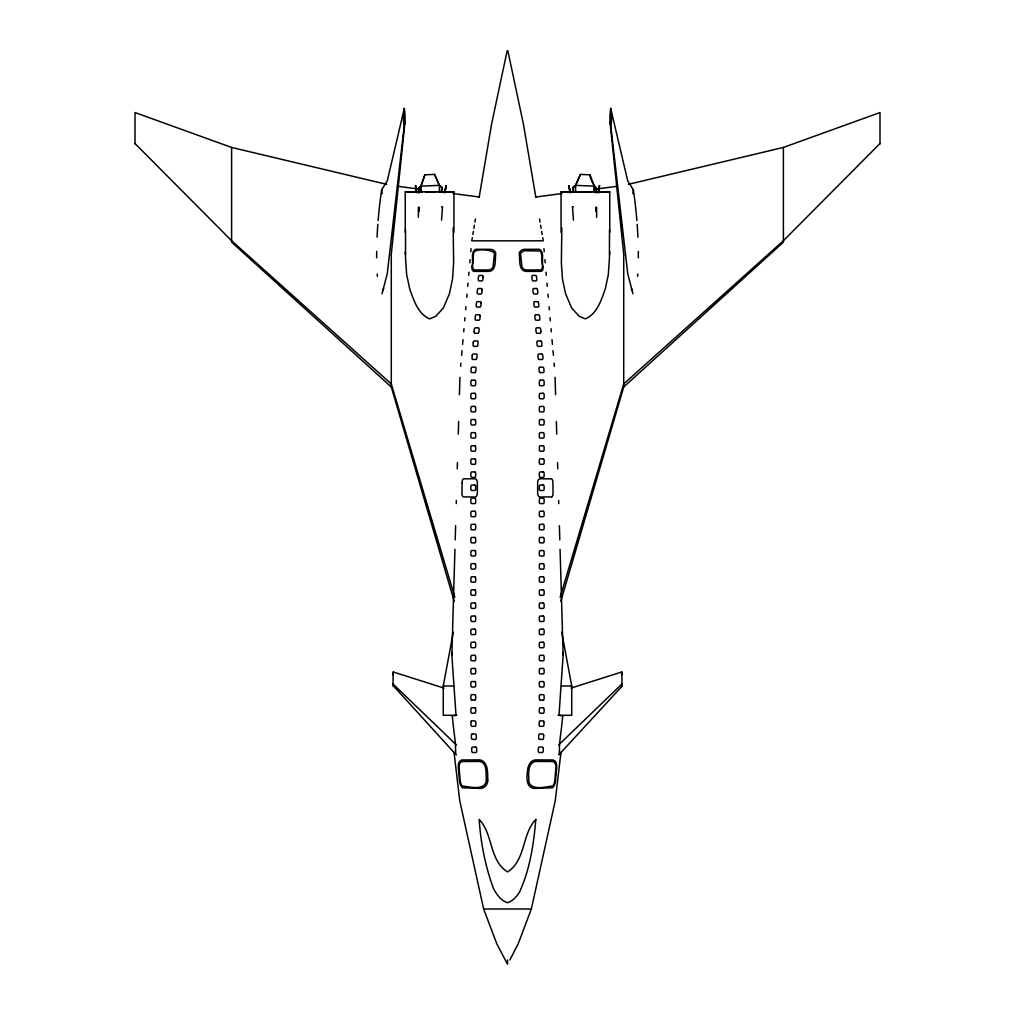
<?xml version="1.0" encoding="UTF-8"?>
<svg xmlns="http://www.w3.org/2000/svg" width="1015" height="1015" viewBox="0 0 1015 1015"><rect width="100%" height="100%" fill="white"/><g stroke="black" fill="none" stroke-linecap="round" stroke-linejoin="round"><path stroke-width="1.5" d="M418.358 217.375L418.396 207.301L419.119 207.263L419.094 211.577M575.606 191.632L575.657 185.161L580.44 174.415L590.108 174.808L594.003 185.897L593.534 192.355M571.014 688.081L621.764 671.981A75.097 19.437 90 0 1 621.929 684.034L621.776 686.508L558.745 754.919M405.277 254.651L405.328 251.631M454.86 752.876L455.672 754.107L455.481 744.084A311.605 149.04 83.6 0 0 453.743 729.645L452.246 715.841L456.001 715.296L451.853 655.119L454.936 549.369M455.202 539.891L455.621 525.694M456.255 503.592L456.357 500.433M457.27 468.867L457.448 462.548M458.272 434.141L458.64 421.517M459.427 394.683L459.935 377.326M405.518 229.758L405.556 258.241L406.672 274.646L409.73 289.021C413.841 300.25 417.749 313.648 429.599 318.913L435.904 316.211L443.377 307.9L449.404 293.766L452.525 279.036L453.629 262.86L453.172 227.842M596.186 193.091L596.376 188.206L594.003 185.897M572.917 192.152L573.107 187.268L575.657 185.161M560.064 549.369L563.147 655.119L558.999 715.296L562.754 715.841L561.257 729.645A311.605 149.04 -83.6 0 0 559.519 744.084L559.328 754.107L560.14 752.876M441.563 220.154L442.489 206.73L441.779 206.667M393.325 685.785L456.255 754.919M598.926 192.647L599.484 185.58L598.355 191.353M474.119 331.702L474.297 329.406A1.611 0.977 -83.5 0 1 475.401 327.82L478.281 327.82A1.573 0.952 -83.5 0 1 479.118 329.406L478.94 331.702A1.611 0.977 -83.5 0 1 477.837 333.288L474.969 333.288A1.573 0.952 -83.5 0 1 474.119 331.702M460.62 366.314L460.899 363.18M461.597 355.326L462.015 350.619M462.574 344.351L462.992 339.644M463.69 331.803L463.969 328.657M464.667 320.816L464.946 317.682M465.644 309.841L465.923 306.708M466.748 297.293L467.027 294.147M467.725 286.306L468.004 283.172M468.702 275.331L468.981 272.185M469.818 262.784L470.097 259.637M470.795 251.796L471.074 248.662M391.206 254.917L405.01 121.775M378.126 220.521A452.17 447.869 -90 0 1 381.64 189.868L387.286 180.86L404.3 108.44A71.621 70.949 -90 0 1 405.074 120.62A15.314 15.162 -90 0 1 404.3 125.137L387.286 273.606L382.008 293.804M560.99 752.191L555.243 800.784L531.353 908.983L518.246 943.684L509.86 959.974M451.853 655.119L452.233 652.417M561.828 227.842L561.371 262.86L562.475 279.036L565.596 293.766L571.623 307.9L579.096 316.211L585.401 318.913C597.251 313.648 601.159 300.25 605.27 289.021L608.328 274.646L609.444 258.241L609.482 229.758M439.394 191.632L439.343 185.161L434.56 174.415L424.892 174.808L421.009 186.126L420.134 191.86L422.012 191.835M598.292 191.835L598.165 192.685L599.484 185.58M472.292 237.7L471.772 240.821L543.228 240.821L542.708 237.7M472.825 234.592L473.358 231.471M473.878 228.362L474.411 225.241M474.944 222.133L475.477 219.012M479.169 197.215L491.603 124.033L507.157 50.75L507.843 50.75L523.397 124.033L535.831 197.215M456.877 715.296L443.263 715.296L443.263 686.013L453.299 632.104M441.094 192.139L441.906 187.699L439.343 185.377L434.56 174.415M444.875 192.698L446.207 185.669L444.151 192.634M445.103 191.391L446.207 185.669M560.8 601.235L623.718 386.969L623.718 255.361M560.166 597.188L623.718 383.911L783.402 240.72L879.992 143.521M421.466 192.355L420.997 185.897L424.892 174.808M580.44 174.415L575.657 185.377L573.094 187.699L573.906 192.139M442.083 192.152L441.893 187.268L439.343 185.377L421.009 186.126L418.637 188.638L420.997 185.897M558.669 744.896L621.929 684.034M623.718 386.969L783.402 242.154L783.402 147.441L879.992 112.538L879.992 143.978M421.009 186.126L418.624 188.206L418.814 193.091M573.107 187.268L575.657 185.377L593.991 186.126C602.314 196.517 588.434 178.678 590.108 174.808M628.323 184.349L783.402 147.441M429.523 191.822L425.386 191.822M535.565 197.037L561.853 193.573M595.881 189.107L617.539 186.253M474.728 372.594L474.855 372.581A1.611 0.977 -83.5 0 0 475.819 371.008L475.997 368.711A1.573 0.952 -83.5 0 0 475.16 367.126L472.28 367.126A1.611 0.977 -83.5 0 0 471.176 368.711L470.998 371.008A1.573 0.952 -83.5 0 0 471.721 372.581L474.792 372.581M573.221 206.667L572.511 206.73L573.437 220.154M585.198 191.822L574.173 191.835M405.251 232.524L405.251 191.886L416.949 191.835M561.054 232.524L561.054 191.886L567.512 191.848L563.668 191.886L564.962 191.86M453.946 232.524L453.946 191.886L443.098 191.936M609.749 232.524L609.749 191.886L603.418 191.924M416.683 191.835L416.835 192.685L415.516 185.58L416.074 192.647M605.714 191.924L607.135 191.886L603.303 191.848M441.474 191.962L444.266 191.949M595.247 191.962L600.068 191.949M411.697 191.848L407.865 191.886L409.286 191.924M565.596 191.848L572.752 191.835M598.901 191.936L605.422 191.936M415.82 191.835L435.904 191.822M438.15 191.835L440.827 191.835M591.707 191.822L571.623 191.835M540.208 372.581L543.279 372.581A1.573 0.952 83.5 0 0 544.002 371.008L543.824 368.711A1.611 0.977 83.5 0 0 542.721 367.126L539.84 367.126A1.573 0.952 83.5 0 0 538.99 368.711L539.181 371.008A1.611 0.977 83.5 0 0 540.145 372.581L540.272 372.594M471.848 380.219L474.728 380.219M540.272 380.219L543.152 380.219M443.263 686.013L453.616 686.013M561.384 686.013L571.737 686.013L571.737 715.296L558.123 715.296M471.848 700.109L474.728 700.109M540.272 700.109L543.152 700.109M454.01 752.191L459.757 800.784L483.647 908.983L531.353 908.983M571.902 191.936L561.054 191.886M449.404 191.848L429.802 191.822M409.578 191.936L419.753 191.962M570.735 191.949L573.526 191.962M411.582 191.924L405.251 191.886M414.932 191.949L419.119 191.962M450.038 191.86L451.332 191.886L447.615 191.924L453.946 191.886M609.749 191.886L585.477 191.822M397.461 186.253L419.119 189.107M453.147 193.573L479.435 197.037M135.008 143.978L135.008 112.538L231.598 147.441L386.677 184.349M393.224 686.508L393.071 684.034A75.097 19.437 -90 0 1 393.236 671.981L443.986 688.081M597.315 191.835L594.815 191.835L593.991 186.126M439.343 185.161L441.893 187.268M454.2 601.235L391.282 386.969L231.598 242.154L231.598 147.441M393.071 684.034L456.331 744.896M135.008 143.521L231.598 240.72L391.282 383.911L454.834 597.188M636.874 220.521A452.17 447.869 90 0 0 633.36 189.868L627.714 180.86L610.7 108.44A71.621 70.949 90 0 0 609.926 120.62A15.314 15.162 90 0 0 610.7 125.137L627.714 273.606L632.992 293.804M555.18 763.369L555.763 764.803A6.813 3.261 -83.6 0 1 555.954 767.302L554.774 781.03A6.75 3.223 -83.6 0 1 552.756 785.978C545.74 786.65 533.218 790.863 528.967 782.679C528.853 776.031 526.645 763.648 535.26 761.44L552.642 761.504A6.927 4.644 -84.8 0 1 555.205 763.407M621.776 686.508L621.675 685.785M483.647 908.983L496.754 943.684L507.5 964.25L507.5 959.974M570.125 192.698L568.793 185.669L570.849 192.634M561.701 632.104L571.737 686.013M568.793 185.669L569.897 191.391M415.516 185.58L416.645 191.353M539.523 219.012L540.056 222.133M540.589 225.241L541.122 228.362M541.642 231.471L542.175 234.592M562.767 652.417L563.147 655.119M609.99 121.775L623.794 254.917M543.926 248.662L544.205 251.796M544.903 259.637L545.182 262.784M546.019 272.185L546.298 275.331M546.996 283.172L547.275 286.306M547.973 294.147L548.252 297.293M549.077 306.708L549.356 309.841M550.054 317.682L550.333 320.816M551.031 328.657L551.31 331.803M552.008 339.644L552.426 344.351M552.985 350.619L553.403 355.326M554.101 363.18L554.38 366.314M540.881 331.702L540.703 329.406A1.611 0.977 83.5 0 0 539.599 327.82L536.719 327.82A1.573 0.952 83.5 0 0 535.882 329.406L536.06 331.702A1.611 0.977 83.5 0 0 537.163 333.288L540.031 333.288A1.573 0.952 83.5 0 0 540.881 331.702M555.065 377.326L555.573 394.683M556.36 421.517L556.728 434.141M557.552 462.548L557.73 468.867M558.643 500.433L558.745 503.592M559.379 525.694L559.798 539.891M609.672 251.631L609.723 254.651M596.642 217.375L596.604 207.301L595.881 207.263L595.907 211.577M391.282 255.361L391.282 386.969M474.728 700.109A1.599 0.964 -90 0 0 475.692 698.523L475.692 696.227A1.599 0.964 -90 0 0 474.728 694.653L471.848 694.641A1.599 0.964 -90 0 0 470.871 696.227L470.871 698.523A1.599 0.964 -90 0 0 471.848 700.109M471.848 380.232A1.599 0.964 -90 0 0 470.871 381.818L470.871 384.101A1.599 0.964 -90 0 0 471.848 385.687L474.728 385.7A1.599 0.964 -90 0 0 475.692 384.101L475.692 381.818A1.599 0.964 -90 0 0 474.728 380.232M540.272 380.232A1.599 0.964 -90 0 0 539.308 381.818L539.308 384.101A1.599 0.964 -90 0 0 540.272 385.687L543.152 385.7A1.599 0.964 -90 0 0 544.129 384.101L544.129 381.818A1.599 0.964 -90 0 0 543.152 380.232M540.272 700.109A1.599 0.964 -90 0 1 539.308 698.523L539.308 696.227A1.599 0.964 -90 0 1 540.272 694.653L543.152 694.641A1.599 0.964 -90 0 1 544.129 696.227L544.129 698.523A1.599 0.964 -90 0 1 543.152 700.109M621.688 674.988A80.769 20.909 -90 0 1 621.764 671.981M631.964 290.633A96.653 95.74 -90 0 1 631.355 288.298M637.826 274.012A96.653 95.74 90 0 1 637.56 276.423M637.166 224.366A452.17 447.869 90 0 1 637.915 237.206M638.308 251.352A452.17 447.869 90 0 1 638.346 257.785M610.7 125.137A15.314 15.162 -90 0 0 611.474 120.62A71.621 70.949 -90 0 0 610.7 108.44M632.814 193.687A452.17 447.869 -90 0 1 633.36 189.868M383.645 288.298A96.653 95.74 90 0 1 383.036 290.633M377.44 276.423A96.653 95.74 -90 0 1 377.174 274.012M376.654 257.785A452.17 447.869 -90 0 1 376.692 251.352M377.085 237.206A452.17 447.869 -90 0 1 377.834 224.366M404.3 125.137A15.314 15.162 90 0 1 403.526 120.62A71.621 70.949 -90 0 1 404.3 108.44M381.64 189.868A452.17 447.869 -90 0 1 382.186 193.687M393.236 671.981A80.769 20.909 90 0 1 393.312 674.988M486.375 780.154C485.36 791.332 469.26 786.79 462.244 785.978A6.75 3.223 83.6 0 1 460.226 781.03L459.046 767.302A6.813 3.261 83.6 0 1 459.237 764.803L459.82 763.369A6.788 4.555 84.8 0 1 462.332 761.516L479.74 761.44C487.822 763.014 485.601 774.47 486.375 780.154M487.758 780.142C488.075 784.062 484.84 788.097 480.907 788.427L462.485 787.792A8.298 3.971 83.6 0 1 459.376 780.142L458.349 768.177A8.348 3.997 83.6 0 1 459.008 762.316L459.529 761.605A8.437 5.659 84.8 0 1 462.155 759.969L479.727 759.892C488.558 761.275 487.631 774.001 487.758 780.142M462.091 482.632L461.977 493.125A3.895 1.713 -89.2 0 0 463.208 496.881L474.957 497.02A3.908 2.373 -90 0 0 477.355 493.125L477.342 482.632A3.908 2.373 -90 0 0 474.957 478.75L463.398 478.864A3.895 1.713 -89.2 0 0 462.079 482.632M542.594 267.085L541.198 269.939L526.366 269.977L523.613 269.178L521.951 266.996L520.594 253.966A1.814 1.535 80.2 0 1 520.758 252.913L523.905 250.756L540.284 250.997L541.503 253.598L542.594 267.085M543.203 267.313L542.759 270.028L541.401 271.373L526.43 271.411C518.005 271.068 520.251 259.231 519.261 254.004A3.083 2.905 74.2 0 1 519.578 252.253L521.266 250.261L523.715 249.335L539.244 249.284C545.309 252.113 540.779 262.822 543.203 267.313M543.304 748.639L543.241 750.935A1.611 1.053 -87.7 0 1 542.15 752.508L539.168 752.521A1.586 0.964 -87.3 0 1 538.255 750.935L538.331 748.639A1.599 0.977 -87.3 0 1 539.346 747.053L542.289 747.053A1.586 1.04 -87.7 0 1 543.304 748.639M543.659 735.532L543.596 737.829A1.611 1.053 -87.7 0 1 542.505 739.402L539.599 739.415A1.586 0.964 -87.3 0 1 538.673 737.829L538.749 735.532A1.599 0.977 -87.3 0 1 539.777 733.947L542.784 733.959A1.586 1.028 -87.7 0 1 543.659 735.532M544.015 722.439L543.951 724.723A1.586 1.028 -87.7 0 1 543.507 725.991L543.393 726.106A1.611 0.977 -87.3 0 1 542.898 726.321L540.018 726.321A1.586 0.964 -87.3 0 1 539.105 724.723L539.181 722.439A1.599 0.977 -87.3 0 1 540.196 720.853L543.076 720.84A1.599 0.964 -87.3 0 1 543.837 721.462L543.9 721.64A1.561 1.015 -87.7 0 1 544.015 722.439M471.835 266.691L472.241 270.028L473.599 271.373L488.57 271.411C496.995 271.068 494.749 259.231 495.739 254.004A3.083 2.905 -74.2 0 0 495.422 252.253L493.734 250.261L491.285 249.335L475.756 249.284C469.818 251.948 474.208 262.416 471.835 266.691M472.432 266.628L473.802 269.939L488.634 269.977L491.387 269.178L493.049 266.996L494.407 253.966A1.814 1.535 -80.2 0 0 494.242 252.913C491.755 249.55 473.18 247.546 473.447 254.042L472.432 266.628M528.066 768.177C526.747 774.255 524.895 787.196 534.093 788.427L552.515 787.792A8.298 3.971 -83.6 0 0 555.624 780.142L556.651 768.177A8.348 3.997 -83.6 0 0 555.992 762.316L555.471 761.605A8.437 5.659 -84.8 0 0 552.845 759.969L535.273 759.892C531.264 760.197 528.46 764.46 528.066 768.177M480.12 316.312L479.943 318.608A1.611 0.926 -83.9 0 1 479.385 319.979L479.334 320.017A1.611 0.977 -83.5 0 1 478.877 320.194L475.997 320.194A1.573 0.952 -83.5 0 1 475.16 318.608L475.337 316.312A1.611 0.977 -83.5 0 1 476.441 314.726L479.435 314.739A1.573 0.913 -83.9 0 1 480.12 316.312M481.11 303.206L480.945 305.502A1.611 0.926 -83.9 0 1 479.892 307.088L477.037 307.088A1.573 0.952 -83.5 0 1 476.2 305.502L476.378 303.206A1.611 0.977 -83.5 0 1 477.481 301.62L480.311 301.62A1.586 0.913 -83.9 0 1 481.11 303.206M482.1 290.1L481.935 292.396A1.611 0.926 -83.9 0 1 480.882 293.982L478.078 293.995A1.573 0.952 -83.5 0 1 477.228 292.396L477.418 290.1A1.611 0.977 -83.5 0 1 478.522 288.526L481.3 288.514A1.586 0.913 -83.9 0 1 482.112 290.1M483.102 277.006L482.924 279.303A1.611 0.926 -83.9 0 1 481.884 280.889L479.118 280.889A1.573 0.952 -83.5 0 1 478.268 279.303L478.458 277.006A1.611 0.977 -83.5 0 1 479.549 275.42L482.29 275.42A1.586 0.913 -83.9 0 1 483.102 277.006M472.216 355.605L472.038 357.902A1.573 0.952 -83.5 0 0 472.889 359.488L475.756 359.488A1.611 0.977 -83.5 0 0 476.86 357.902L477.037 355.605A1.573 0.952 -83.5 0 0 476.2 354.019L473.32 354.019A1.611 0.977 -83.5 0 0 472.216 355.605M473.256 342.512L473.079 344.808A1.573 0.952 -83.5 0 0 473.929 346.394L476.796 346.394A1.611 0.977 -83.5 0 0 477.9 344.808L478.078 342.512A1.573 0.952 -83.5 0 0 477.24 340.926L474.36 340.926A1.611 0.977 -83.5 0 0 473.256 342.512M535.818 819.41C533.725 844.226 529.906 869.652 519.35 892.375C516.445 896.778 512.753 901.168 507.5 902.728C500.788 900.635 496.576 894.355 493.455 888.455C485.322 866.29 480.704 842.97 479.182 819.41C493.265 833.987 489.002 860.276 507.5 871.923C525.998 860.276 521.735 833.987 535.818 819.41M471.176 721.462L471.1 721.64A1.561 1.015 87.7 0 0 470.985 722.439L471.049 724.723A1.586 1.028 87.7 0 0 471.493 725.991L471.607 726.106A1.611 0.977 87.3 0 0 472.102 726.321L474.982 726.321A1.586 0.964 87.3 0 0 475.895 724.723L475.819 722.439A1.599 0.977 87.3 0 0 474.804 720.853L471.924 720.84A1.599 0.964 87.3 0 0 471.163 721.462M551.792 496.881L540.043 497.02A3.908 2.373 -90 0 1 537.645 493.125L537.658 482.632A3.908 2.373 -90 0 1 540.043 478.75L551.602 478.864A3.895 1.713 89.2 0 1 552.921 482.632L553.023 493.125A3.895 1.713 89.2 0 1 551.792 496.881M535.641 314.726L535.565 314.739A1.573 0.913 83.9 0 0 534.88 316.312L535.057 318.608A1.611 0.926 83.9 0 0 535.615 319.979L535.742 320.068A1.611 0.977 83.5 0 0 536.123 320.194L539.003 320.194A1.573 0.952 83.5 0 0 539.84 318.608L539.663 316.312A1.611 0.977 83.5 0 0 538.559 314.726L535.641 314.726M472.318 733.947L472.216 733.959A1.586 1.028 87.7 0 0 471.341 735.532L471.404 737.829A1.611 1.053 87.7 0 0 472.495 739.402L475.401 739.415A1.586 0.964 87.3 0 0 476.327 737.829L476.251 735.532A1.599 0.977 87.3 0 0 475.223 733.947L472.343 733.947M535.451 275.42L532.71 275.42A1.586 0.913 83.9 0 0 531.898 277.006L532.076 279.303A1.611 0.926 83.9 0 0 533.116 280.889L535.882 280.889A1.573 0.952 83.5 0 0 536.732 279.303L536.542 277.006A1.611 0.977 83.5 0 0 535.451 275.42M536.478 288.514L533.7 288.514A1.586 0.913 83.9 0 0 532.888 290.1L533.065 292.396A1.611 0.926 83.9 0 0 534.118 293.982L536.922 293.995A1.573 0.952 83.5 0 0 537.772 292.396L537.582 290.1A1.611 0.977 83.5 0 0 536.478 288.526M537.519 301.62L534.689 301.62A1.586 0.913 83.9 0 0 533.89 303.206L534.055 305.502A1.611 0.926 83.9 0 0 535.108 307.088L537.963 307.088A1.573 0.952 83.5 0 0 538.8 305.502L538.622 303.206A1.611 0.977 83.5 0 0 537.519 301.62M540.64 340.926L537.76 340.926A1.573 0.952 83.5 0 0 536.922 342.512L537.1 344.808A1.611 0.977 83.5 0 0 538.204 346.394L541.071 346.394A1.573 0.952 83.5 0 0 541.921 344.808L541.744 342.512A1.611 0.977 83.5 0 0 540.64 340.926M541.68 354.019L538.8 354.019A1.573 0.952 83.5 0 0 537.95 355.605L538.14 357.902A1.611 0.977 83.5 0 0 539.244 359.488L542.111 359.488A1.573 0.952 83.5 0 0 542.962 357.902L542.784 355.605A1.611 0.977 83.5 0 0 541.68 354.032M474.728 393.325L471.848 393.325A1.599 0.964 -90 0 0 470.871 394.911L470.871 397.208A1.599 0.964 -90 0 0 471.848 398.793L474.728 398.793A1.599 0.964 -90 0 0 475.692 397.208L475.692 394.911A1.599 0.964 -90 0 0 474.728 393.325M543.152 393.325L540.272 393.325A1.599 0.964 -90 0 0 539.308 394.911L539.308 397.208A1.599 0.964 -90 0 0 540.272 398.793L543.152 398.793A1.599 0.964 -90 0 0 544.129 397.208L544.129 394.911A1.599 0.964 -90 0 0 543.152 393.325M474.728 406.431L471.848 406.431A1.599 0.964 -90 0 0 470.871 408.017L470.871 410.314A1.599 0.964 -90 0 0 471.848 411.887L474.728 411.9A1.599 0.964 -90 0 0 475.692 410.314L475.692 408.017A1.599 0.964 -90 0 0 474.728 406.431M543.152 406.431L540.272 406.431A1.599 0.964 -90 0 0 539.308 408.017L539.308 410.314A1.599 0.964 -90 0 0 540.272 411.887L543.152 411.9A1.599 0.964 -90 0 0 544.129 410.314L544.129 408.017A1.599 0.964 -90 0 0 543.152 406.431M474.728 419.525L471.848 419.525A1.599 0.964 -90 0 0 470.871 421.111L470.871 423.407A1.599 0.964 -90 0 0 471.848 424.993L474.728 424.993A1.599 0.964 -90 0 0 475.692 423.407L475.692 421.111A1.599 0.964 -90 0 0 474.728 419.538M543.152 419.525L540.272 419.525A1.599 0.964 -90 0 0 539.308 421.111L539.308 423.407A1.599 0.964 -90 0 0 540.272 424.993L543.152 424.993A1.599 0.964 -90 0 0 544.129 423.407L544.129 421.111A1.599 0.964 -90 0 0 543.152 419.538M474.728 432.631L471.848 432.631A1.599 0.964 -90 0 0 470.871 434.217L470.871 436.513A1.599 0.964 -90 0 0 471.848 438.099L474.728 438.099A1.599 0.964 -90 0 0 475.692 436.513L475.692 434.217A1.599 0.964 -90 0 0 474.728 432.631M543.152 432.631L540.272 432.631A1.599 0.964 -90 0 0 539.308 434.217L539.308 436.513A1.599 0.964 -90 0 0 540.272 438.099L543.152 438.099A1.599 0.964 -90 0 0 544.129 436.513L544.129 434.217A1.599 0.964 -90 0 0 543.152 432.631M474.728 445.725L471.848 445.725A1.599 0.964 -90 0 0 470.871 447.31L470.871 449.607A1.599 0.964 -90 0 0 471.848 451.193L474.728 451.193A1.599 0.964 -90 0 0 475.692 449.607L475.692 447.31A1.599 0.964 -90 0 0 474.728 445.737M543.152 445.725L540.272 445.725A1.599 0.964 -90 0 0 539.308 447.31L539.308 449.607A1.599 0.964 -90 0 0 540.272 451.193L543.152 451.193A1.599 0.964 -90 0 0 544.129 449.607L544.129 447.31A1.599 0.964 -90 0 0 543.152 445.737M474.728 458.831L471.848 458.831A1.599 0.964 -90 0 0 470.871 460.417L470.871 462.713A1.599 0.964 -90 0 0 471.848 464.299L474.728 464.299A1.599 0.964 -90 0 0 475.692 462.713L475.692 460.417A1.599 0.964 -90 0 0 474.728 458.831M543.152 458.831L540.272 458.831A1.599 0.964 -90 0 0 539.308 460.417L539.308 462.713A1.599 0.964 -90 0 0 540.272 464.299L543.152 464.299A1.599 0.964 -90 0 0 544.129 462.713L544.129 460.417A1.599 0.964 -90 0 0 543.152 458.831M474.728 471.924L471.848 471.924A1.599 0.964 -90 0 0 470.871 473.523L470.871 475.819A1.599 0.964 -90 0 0 471.848 477.393L474.728 477.405A1.599 0.964 -90 0 0 475.692 475.819L475.692 473.523A1.599 0.964 -90 0 0 474.728 471.937M543.152 471.924L540.272 471.924A1.599 0.964 -90 0 0 539.308 473.523L539.308 475.819A1.599 0.964 -90 0 0 540.272 477.393L543.152 477.405A1.599 0.964 -90 0 0 544.129 475.819L544.129 473.523A1.599 0.964 -90 0 0 543.152 471.937M474.728 485.03L471.848 485.03A1.599 0.964 -90 0 0 470.871 486.616L470.871 488.913A1.599 0.964 -90 0 0 471.848 490.499L474.728 490.499A1.599 0.964 -90 0 0 475.692 488.913L475.692 486.616A1.599 0.964 -90 0 0 474.728 485.03M543.152 485.03L540.272 485.03A1.599 0.964 -90 0 0 539.308 486.616L539.308 488.913A1.599 0.964 -90 0 0 540.272 490.499L543.152 490.499A1.599 0.964 -90 0 0 544.129 488.913L544.129 486.616A1.599 0.964 -90 0 0 543.152 485.03M474.728 498.137L471.848 498.137A1.599 0.964 -90 0 0 470.871 499.723L470.871 502.019A1.599 0.964 -90 0 0 471.848 503.592L474.728 503.605A1.599 0.964 -90 0 0 475.692 502.019L475.692 499.723A1.599 0.964 -90 0 0 474.728 498.137M543.152 498.137L540.272 498.137A1.599 0.964 -90 0 0 539.308 499.723L539.308 502.019A1.599 0.964 -90 0 0 540.272 503.592L543.152 503.605A1.599 0.964 -90 0 0 544.129 502.019L544.129 499.723A1.599 0.964 -90 0 0 543.152 498.137M474.728 511.23L471.848 511.23A1.599 0.964 -90 0 0 470.871 512.816L470.871 515.113A1.599 0.964 -90 0 0 471.848 516.698L474.728 516.698A1.599 0.964 -90 0 0 475.692 515.113L475.692 512.816A1.599 0.964 -90 0 0 474.728 511.243M543.152 511.23L540.272 511.23A1.599 0.964 -90 0 0 539.308 512.816L539.308 515.113A1.599 0.964 -90 0 0 540.272 516.698L543.152 516.698A1.599 0.964 -90 0 0 544.129 515.113L544.129 512.816A1.599 0.964 -90 0 0 543.152 511.243M474.728 524.336L471.848 524.336A1.599 0.964 -90 0 0 470.871 525.922L470.871 528.219A1.599 0.964 -90 0 0 471.848 529.805L474.728 529.805A1.599 0.964 -90 0 0 475.692 528.219L475.692 525.922A1.599 0.964 -90 0 0 474.728 524.336M543.152 524.336L540.272 524.336A1.599 0.964 -90 0 0 539.308 525.922L539.308 528.219A1.599 0.964 -90 0 0 540.272 529.805L543.152 529.805A1.599 0.964 -90 0 0 544.129 528.219L544.129 525.922A1.599 0.964 -90 0 0 543.152 524.336M474.728 537.43L471.848 537.43A1.599 0.964 -90 0 0 470.871 539.016L470.871 541.312A1.599 0.964 -90 0 0 471.848 542.898L474.728 542.898A1.599 0.964 -90 0 0 475.692 541.312L475.692 539.016A1.599 0.964 -90 0 0 474.728 537.442M543.152 537.43L540.272 537.43A1.599 0.964 -90 0 0 539.308 539.016L539.308 541.312A1.599 0.964 -90 0 0 540.272 542.898L543.152 542.898A1.599 0.964 -90 0 0 544.129 541.312L544.129 539.016A1.599 0.964 -90 0 0 543.152 537.442M474.728 550.536L471.848 550.536A1.599 0.964 -90 0 0 470.871 552.122L470.871 554.418A1.599 0.964 -90 0 0 471.848 556.004L474.728 556.004A1.599 0.964 -90 0 0 475.692 554.418L475.692 552.122A1.599 0.964 -90 0 0 474.728 550.536M543.152 550.536L540.272 550.536A1.599 0.964 -90 0 0 539.308 552.122L539.308 554.418A1.599 0.964 -90 0 0 540.272 556.004L543.152 556.004A1.599 0.964 -90 0 0 544.129 554.418L544.129 552.122A1.599 0.964 -90 0 0 543.152 550.536M474.728 563.642L471.848 563.642A1.599 0.964 -90 0 0 470.871 565.228L470.871 567.525A1.599 0.964 -90 0 0 471.848 569.098L474.728 569.111A1.599 0.964 -90 0 0 475.692 567.525L475.692 565.228A1.599 0.964 -90 0 0 474.728 563.642M543.152 563.642L540.272 563.642A1.599 0.964 -90 0 0 539.308 565.228L539.308 567.525A1.599 0.964 -90 0 0 540.272 569.098L543.152 569.111A1.599 0.964 -90 0 0 544.129 567.525L544.129 565.228A1.599 0.964 -90 0 0 543.152 563.642M474.728 576.736L471.848 576.736A1.599 0.964 -90 0 0 470.871 578.322L470.871 580.618A1.599 0.964 -90 0 0 471.848 582.204L474.728 582.204A1.599 0.964 -90 0 0 475.692 580.618L475.692 578.322A1.599 0.964 -90 0 0 474.728 576.736M543.152 576.736L540.272 576.736A1.599 0.964 -90 0 0 539.308 578.322L539.308 580.618A1.599 0.964 -90 0 0 540.272 582.204L543.152 582.204A1.599 0.964 -90 0 0 544.129 580.618L544.129 578.322A1.599 0.964 -90 0 0 543.152 576.736M474.728 589.842L471.848 589.842A1.599 0.964 -90 0 0 470.871 591.428L470.871 593.724A1.599 0.964 -90 0 0 471.848 595.298L474.728 595.31A1.599 0.964 -90 0 0 475.692 593.724L475.692 591.428A1.599 0.964 -90 0 0 474.728 589.842M543.152 589.842L540.272 589.842A1.599 0.964 -90 0 0 539.308 591.428L539.308 593.724A1.599 0.964 -90 0 0 540.272 595.298L543.152 595.31A1.599 0.964 -90 0 0 544.129 593.724L544.129 591.428A1.599 0.964 -90 0 0 543.152 589.842M474.728 602.935L471.848 602.935A1.599 0.964 -90 0 0 470.871 604.521L470.871 606.818A1.599 0.964 -90 0 0 471.848 608.404L474.728 608.404A1.599 0.964 -90 0 0 475.692 606.818L475.692 604.521A1.599 0.964 -90 0 0 474.728 602.948M543.152 602.935L540.272 602.935A1.599 0.964 -90 0 0 539.308 604.521L539.308 606.818A1.599 0.964 -90 0 0 540.272 608.404L543.152 608.404A1.599 0.964 -90 0 0 544.129 606.818L544.129 604.521A1.599 0.964 -90 0 0 543.152 602.948M474.728 616.042L471.848 616.042A1.599 0.964 -90 0 0 470.871 617.628L470.871 619.924A1.599 0.964 -90 0 0 471.848 621.51L474.728 621.51A1.599 0.964 -90 0 0 475.692 619.924L475.692 617.628A1.599 0.964 -90 0 0 474.728 616.042M543.152 616.042L540.272 616.042A1.599 0.964 -90 0 0 539.308 617.628L539.308 619.924A1.599 0.964 -90 0 0 540.272 621.51L543.152 621.51A1.599 0.964 -90 0 0 544.129 619.924L544.129 617.628A1.599 0.964 -90 0 0 543.152 616.042M474.728 629.135L471.848 629.135A1.599 0.964 -90 0 0 470.871 630.721L470.871 633.017A1.599 0.964 -90 0 0 471.848 634.603L474.728 634.616A1.599 0.964 -90 0 0 475.692 633.017L475.692 630.721A1.599 0.964 -90 0 0 474.728 629.148M543.152 629.135L540.272 629.135A1.599 0.964 -90 0 0 539.308 630.721L539.308 633.017A1.599 0.964 -90 0 0 540.272 634.603L543.152 634.616A1.599 0.964 -90 0 0 544.129 633.017L544.129 630.721A1.599 0.964 -90 0 0 543.152 629.148M474.728 642.241L471.848 642.241A1.599 0.964 -90 0 0 470.871 643.827L470.871 646.124A1.599 0.964 -90 0 0 471.848 647.71L474.728 647.71A1.599 0.964 -90 0 0 475.692 646.124L475.692 643.827A1.599 0.964 -90 0 0 474.728 642.241M543.152 642.241L540.272 642.241A1.599 0.964 -90 0 0 539.308 643.827L539.308 646.124A1.599 0.964 -90 0 0 540.272 647.71L543.152 647.71A1.599 0.964 -90 0 0 544.129 646.124L544.129 643.827A1.599 0.964 -90 0 0 543.152 642.241M474.728 655.347L471.848 655.347A1.599 0.964 -90 0 0 470.871 656.933L470.871 659.23A1.599 0.964 -90 0 0 471.848 660.803L474.728 660.816A1.599 0.964 -90 0 0 475.692 659.23L475.692 656.933A1.599 0.964 -90 0 0 474.728 655.347M543.152 655.347L540.272 655.347A1.599 0.964 -90 0 0 539.308 656.933L539.308 659.23A1.599 0.964 -90 0 0 540.272 660.803L543.152 660.816A1.599 0.964 -90 0 0 544.129 659.23L544.129 656.933A1.599 0.964 -90 0 0 543.152 655.347M474.728 668.441L471.848 668.441A1.599 0.964 -90 0 0 470.871 670.027L470.871 672.323A1.599 0.964 -90 0 0 471.848 673.909L474.728 673.909A1.599 0.964 -90 0 0 475.692 672.323L475.692 670.027A1.599 0.964 -90 0 0 474.728 668.441M543.152 668.441L540.272 668.441A1.599 0.964 -90 0 0 539.308 670.027L539.308 672.323A1.599 0.964 -90 0 0 540.272 673.909L543.152 673.909A1.599 0.964 -90 0 0 544.129 672.323L544.129 670.027A1.599 0.964 -90 0 0 543.152 668.441M474.728 681.547L471.848 681.547A1.599 0.964 -90 0 0 470.871 683.133L470.871 685.43A1.599 0.964 -90 0 0 471.848 687.015L474.728 687.015A1.599 0.964 -90 0 0 475.692 685.43L475.692 683.133A1.599 0.964 -90 0 0 474.728 681.547M543.152 681.547L540.272 681.547A1.599 0.964 -90 0 0 539.308 683.133L539.308 685.43A1.599 0.964 -90 0 0 540.272 687.015L543.152 687.015A1.599 0.964 -90 0 0 544.129 685.43L544.129 683.133A1.599 0.964 -90 0 0 543.152 681.547M474.728 707.747L471.848 707.747A1.599 0.964 -90 0 0 470.871 709.333L470.871 711.629A1.599 0.964 -90 0 0 471.848 713.215L474.728 713.215A1.599 0.964 -90 0 0 475.692 711.629L475.692 709.333A1.599 0.964 -90 0 0 474.728 707.747M543.152 707.747L540.272 707.747A1.599 0.964 -90 0 0 539.308 709.333L539.308 711.629A1.599 0.964 -90 0 0 540.272 713.215L543.152 713.215A1.599 0.964 -90 0 0 544.129 711.629L544.129 709.333A1.599 0.964 -90 0 0 543.152 707.747M475.654 747.053L472.711 747.053A1.586 1.04 87.7 0 0 471.696 748.639L471.759 750.935A1.611 1.053 87.7 0 0 472.85 752.508L475.832 752.521A1.586 0.964 87.3 0 0 476.745 750.935L476.669 748.639A1.599 0.977 87.3 0 0 475.654 747.053"/></g></svg>
